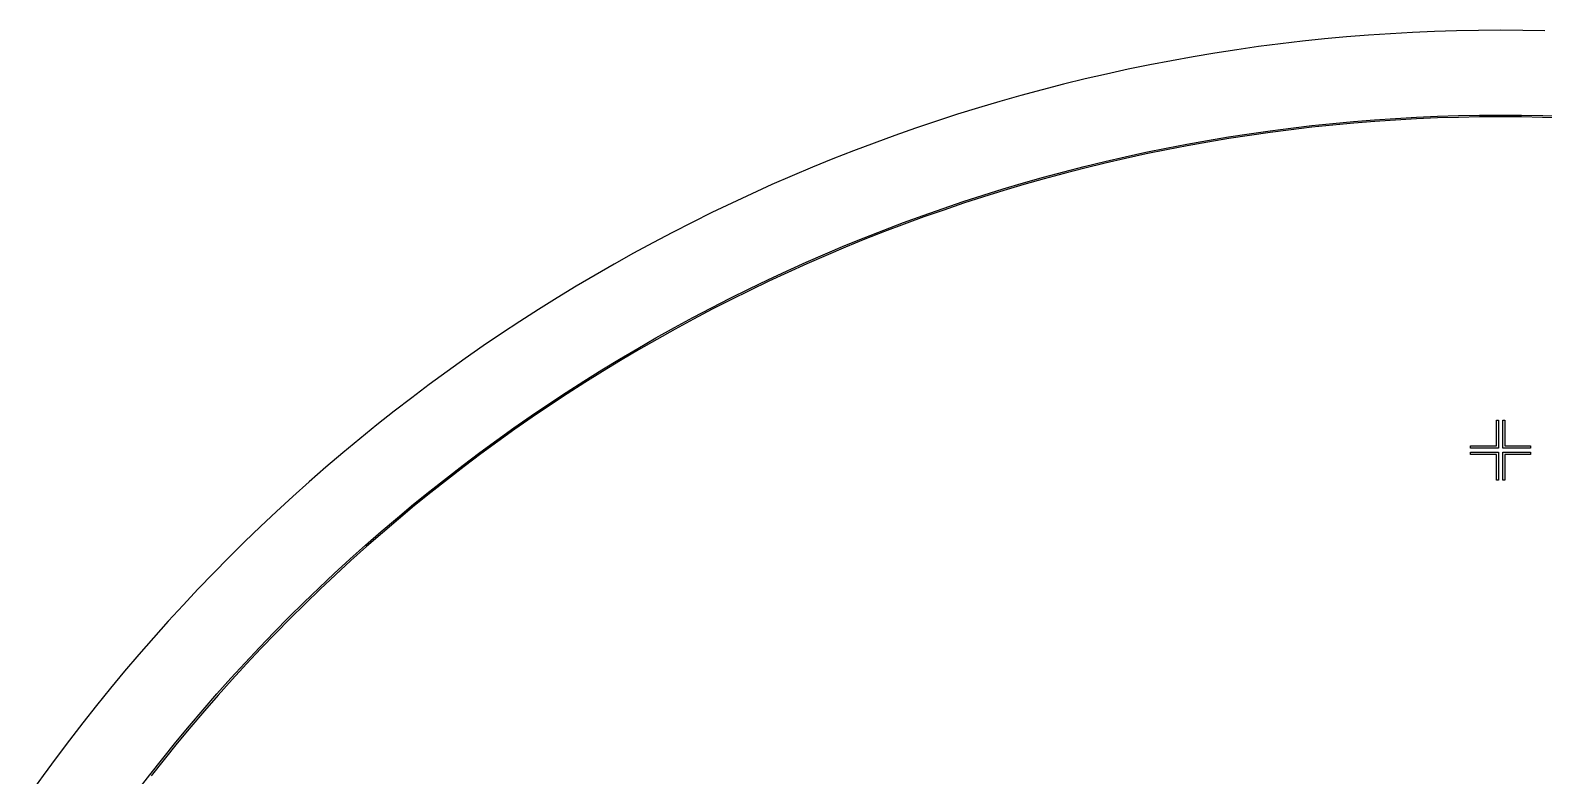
# Model space of a CAD drawing. Extents: x -18 to 85, y -20 to 85.
# Drawn here: x -10.67 to 33.51, y 63 to 84.75 of the extents above; entities that cross this region are included whole.
import ezdxf

# ---------------------------------------------------------------- set-up
doc = ezdxf.new("R2010")
doc.units = 0

msp = doc.modelspace()

# ---------------------------------------------------------------- linework, layer by layer
for p, q in [((26.4633, 84.4301), (25.8234, 84.3552)), ((27.1041, 84.4972), (26.4633, 84.4301)), ((27.7457, 84.5564), (27.1041, 84.4972)), ((28.3879, 84.6077), (27.7457, 84.5564)), ((29.0307, 84.6512), (28.3879, 84.6077)), ((29.674, 84.6868), (29.0307, 84.6512)), ((30.3176, 84.7144), (29.674, 84.6868)), ((30.9616, 84.7342), (30.3176, 84.7144)), ((31.6058, 84.746), (30.9616, 84.7342)), ((32.25, 84.75), (31.6058, 84.746)), ((32.8942, 84.746), (32.25, 84.75)), ((33.5384, 84.7342), (32.8942, 84.746)), ((23.2745, 83.9771), (22.6404, 83.863)), ((23.91, 84.0833), (23.2745, 83.9771)), ((24.5467, 84.1818), (23.91, 84.0833)), ((25.1845, 84.2724), (24.5467, 84.1818)), ((25.8234, 84.3552), (25.1845, 84.2724)), ((21.3767, 83.6117), (20.7472, 83.4743)), ((22.0078, 83.7412), (21.3767, 83.6117)), ((22.6404, 83.863), (22.0078, 83.7412)), ((19.4935, 83.1766), (18.8696, 83.0163)), ((20.1195, 83.3293), (19.4935, 83.1766)), ((20.7472, 83.4743), (20.1195, 83.3293)), ((17.6277, 82.6726), (17.0101, 82.4894)), ((18.2476, 82.8482), (17.6277, 82.6726)), ((18.8696, 83.0163), (18.2476, 82.8482)), ((16.3947, 82.2986), (15.7817, 82.1002)), ((17.0101, 82.4894), (16.3947, 82.2986)), ((28.5699, 82.1395), (29.1824, 82.1808)), ((29.1824, 82.1808), (29.7954, 82.2147)), ((29.7954, 82.2147), (30.4087, 82.2411)), ((30.4106, 82.1911), (29.7979, 82.1648)), ((30.4087, 82.2411), (31.0223, 82.2599)), ((31.0236, 82.2099), (30.4106, 82.1911)), ((31.0223, 82.2599), (31.6361, 82.2712)), ((31.6367, 82.2212), (31.0236, 82.2099)), ((31.6361, 82.2712), (32.25, 82.275)), ((32.25, 82.225), (31.6367, 82.2212)), ((32.25, 82.275), (32.8639, 82.2712)), ((32.8633, 82.2212), (32.25, 82.225)), ((33.4764, 82.2099), (32.8633, 82.2212)), ((32.8639, 82.2712), (33.4777, 82.2599)), ((34.0894, 82.1911), (33.4764, 82.2099)), ((33.4777, 82.2599), (34.0913, 82.2411)), ((15.1712, 81.8944), (14.5633, 81.6811)), ((15.7817, 82.1002), (15.1712, 81.8944)), ((24.9098, 81.7336), (25.5176, 81.8199)), ((25.5243, 81.7704), (24.9171, 81.6841)), ((25.5176, 81.8199), (26.1264, 81.8988)), ((26.1325, 81.8492), (25.5243, 81.7704)), ((26.1264, 81.8988), (26.7361, 81.9702)), ((26.7417, 81.9205), (26.1325, 81.8492)), ((26.7361, 81.9702), (27.3467, 82.0341)), ((27.3516, 81.9843), (26.7417, 81.9205)), ((27.3467, 82.0341), (27.958, 82.0905)), ((27.9623, 82.0407), (27.3516, 81.9843)), ((27.958, 82.0905), (28.5699, 82.1395)), ((28.5736, 82.0896), (27.9623, 82.0407)), ((29.1855, 82.131), (28.5736, 82.0896)), ((29.7979, 82.1648), (29.1855, 82.131)), ((13.958, 81.4603), (13.3555, 81.2321)), ((14.5633, 81.6811), (13.958, 81.4603)), ((21.8893, 81.1903), (22.4906, 81.3138)), ((22.4906, 81.3138), (23.0934, 81.4298)), ((23.1026, 81.3807), (22.5004, 81.2647)), ((23.0934, 81.4298), (23.6976, 81.5385)), ((23.7062, 81.4892), (23.1026, 81.3807)), ((23.6976, 81.5385), (24.3031, 81.6398)), ((24.3111, 81.5904), (23.7062, 81.4892)), ((24.3031, 81.6398), (24.9098, 81.7336)), ((24.9171, 81.6841), (24.3111, 81.5904)), ((12.7559, 80.9966), (12.1591, 80.7537)), ((13.3555, 81.2321), (12.7559, 80.9966)), ((20.0949, 80.7758), (20.6913, 80.9213)), ((20.7029, 80.8727), (20.1071, 80.7273)), ((20.6913, 80.9213), (21.2895, 81.0595)), ((21.3004, 81.0107), (20.7029, 80.8727)), ((21.2895, 81.0595), (21.8893, 81.1903)), ((21.8996, 81.1414), (21.3004, 81.0107)), ((22.5004, 81.2647), (21.8996, 81.1414)), ((11.5654, 80.5035), (10.9748, 80.246)), ((12.1591, 80.7537), (11.5654, 80.5035)), ((18.3171, 80.2955), (18.9077, 80.4629)), ((18.921, 80.4147), (18.331, 80.2475)), ((18.9077, 80.4629), (19.5004, 80.623)), ((19.5131, 80.5746), (18.921, 80.4147)), ((19.5004, 80.623), (20.0949, 80.7758)), ((20.1071, 80.7273), (19.5131, 80.5746)), ((10.3875, 79.9813), (9.80336, 79.7094)), ((10.9748, 80.246), (10.3875, 79.9813)), ((17.1422, 79.9391), (17.7285, 80.1209)), ((17.743, 80.0731), (17.1573, 79.8915)), ((17.7285, 80.1209), (18.3171, 80.2955)), ((18.331, 80.2475), (17.743, 80.0731)), ((9.80336, 79.7094), (9.22266, 79.4304)), ((15.3971, 79.3507), (15.9764, 79.554)), ((15.9764, 79.554), (16.5581, 79.7501)), ((16.5738, 79.7027), (15.9926, 79.5067)), ((16.5581, 79.7501), (17.1422, 79.9391)), ((17.1573, 79.8915), (16.5738, 79.7027)), ((8.64542, 79.1443), (8.07173, 78.8511)), ((9.22266, 79.4304), (8.64542, 79.1443)), ((14.2463, 78.923), (14.8204, 79.1404)), ((14.8378, 79.0935), (14.2643, 78.8763)), ((14.8204, 79.1404), (15.3971, 79.3507)), ((15.4139, 79.3037), (14.8378, 79.0935)), ((15.9926, 79.5067), (15.4139, 79.3037)), ((8.07173, 78.8511), (7.50168, 78.5509)), ((13.1063, 78.4671), (13.6749, 78.6985)), ((13.6934, 78.6521), (13.1254, 78.4209)), ((13.6749, 78.6985), (14.2463, 78.923)), ((14.2643, 78.8763), (13.6934, 78.6521)), ((6.93536, 78.2437), (6.37285, 77.9296)), ((7.50168, 78.5509), (6.93536, 78.2437)), ((11.9778, 77.9833), (12.5406, 78.2287)), ((12.5406, 78.2287), (13.1063, 78.4671)), ((13.1254, 78.4209), (12.5603, 78.1827)), ((6.37285, 77.9296), (5.81424, 77.6086)), ((11.4181, 77.7311), (11.9778, 77.9833)), ((11.9981, 77.9376), (11.4389, 77.6857)), ((12.5603, 78.1827), (11.9981, 77.9376)), ((5.81424, 77.6086), (5.25961, 77.2807)), ((10.3082, 77.2062), (10.8616, 77.4721)), ((10.8829, 77.4269), (10.3302, 77.1613)), ((10.8616, 77.4721), (11.4181, 77.7311)), ((11.4389, 77.6857), (10.8829, 77.4269)), ((4.70905, 76.9461), (4.16263, 76.6048)), ((5.25961, 77.2807), (4.70905, 76.9461)), ((9.21156, 76.6542), (9.75819, 76.9335)), ((9.78069, 76.8889), (9.23459, 76.6098)), ((9.75819, 76.9335), (10.3082, 77.2062)), ((10.3302, 77.1613), (9.78069, 76.8889)), ((4.16263, 76.6048), (3.62044, 76.2568)), ((8.66838, 76.3681), (9.21156, 76.6542)), ((9.23459, 76.6098), (8.69196, 76.324)), ((3.62044, 76.2568), (3.08257, 75.9021)), ((7.59277, 75.7761), (8.12877, 76.0754)), ((8.15288, 76.0316), (7.61742, 75.7326)), ((8.12877, 76.0754), (8.66838, 76.3681)), ((8.69196, 76.324), (8.15288, 76.0316)), ((3.08257, 75.9021), (2.54909, 75.5409)), ((7.0605, 75.4702), (7.59277, 75.7761)), ((7.61742, 75.7326), (7.08568, 75.427)), ((2.02008, 75.1732), (1.49562, 74.799)), ((2.54909, 75.5409), (2.02008, 75.1732)), ((6.0074, 74.839), (6.53201, 75.1579)), ((6.55772, 75.115), (6.03363, 74.7965)), ((6.53201, 75.1579), (7.0605, 75.4702)), ((7.08568, 75.427), (6.55772, 75.115)), ((1.49562, 74.799), (0.9758, 74.4184)), ((5.48676, 74.5138), (6.0074, 74.839)), ((6.03363, 74.7965), (5.5135, 74.4716)), ((0.9758, 74.4184), (0.46068, 74.0314)), ((4.97012, 74.1822), (5.48676, 74.5138)), ((5.5135, 74.4716), (4.99739, 74.1403)), ((0.46068, 74.0314), (-0.04965, 73.6382)), ((3.94928, 73.5001), (4.45761, 73.8443)), ((4.48538, 73.8027), (3.97755, 73.4588)), ((4.45761, 73.8443), (4.97012, 74.1822)), ((4.99739, 74.1403), (4.48538, 73.8027)), ((-0.04965, 73.6382), (-0.55512, 73.2387)), ((3.44521, 73.1497), (3.94928, 73.5001)), ((3.97755, 73.4588), (3.474, 73.1088)), ((32.125, 72.625), (32.125, 73.375)), ((32.125, 73.375), (32.1875, 73.375)), ((32.1875, 73.375), (32.1875, 72.5625)), ((32.3125, 72.5625), (32.3125, 73.375)), ((32.3125, 73.375), (32.375, 73.375)), ((32.375, 73.375), (32.375, 72.625)), ((-0.55512, 73.2387), (-1.05565, 72.833)), ((2.94547, 72.7931), (3.44521, 73.1497)), ((3.474, 73.1088), (2.97476, 72.7526)), ((-1.05565, 72.833), (-1.55115, 72.4213)), ((2.45015, 72.4305), (2.94547, 72.7931)), ((2.97476, 72.7526), (2.47993, 72.3903)), ((31.375, 72.5625), (31.375, 72.625)), ((31.375, 72.625), (32.125, 72.625)), ((32.1875, 72.5625), (31.375, 72.5625)), ((33.125, 72.5625), (32.3125, 72.5625)), ((32.375, 72.625), (33.125, 72.625)), ((33.125, 72.625), (33.125, 72.5625)), ((-1.55115, 72.4213), (-2.04156, 72.0035)), ((1.47305, 71.687), (1.95932, 72.0617)), ((1.98959, 72.0219), (1.50381, 71.6476)), ((1.95932, 72.0617), (2.45015, 72.4305)), ((2.47993, 72.3903), (1.98959, 72.0219)), ((31.375, 72.375), (31.375, 72.4375)), ((31.375, 72.4375), (32.1875, 72.4375)), ((32.125, 72.375), (31.375, 72.375)), ((32.125, 71.625), (32.125, 72.375)), ((32.1875, 72.4375), (32.1875, 71.625)), ((32.3125, 71.625), (32.3125, 72.4375)), ((32.3125, 72.4375), (33.125, 72.4375)), ((33.125, 72.375), (32.375, 72.375)), ((32.375, 72.375), (32.375, 71.625)), ((33.125, 72.4375), (33.125, 72.375)), ((-2.52682, 71.5797), (-3.00684, 71.1499)), ((-2.04156, 72.0035), (-2.52682, 71.5797)), ((0.99141, 71.3064), (1.47305, 71.687)), ((1.50381, 71.6476), (1.02266, 71.2673)), ((32.1875, 71.625), (32.125, 71.625)), ((32.375, 71.625), (32.3125, 71.625)), ((-3.00684, 71.1499), (-3.48155, 70.7143)), ((0.51448, 70.9198), (0.99141, 71.3064)), ((1.02266, 71.2673), (0.5462, 70.8812)), ((-3.48155, 70.7143), (-3.95087, 70.273)), ((0.04233, 70.5275), (0.51448, 70.9198)), ((0.5462, 70.8812), (0.07452, 70.4892)), ((-3.95087, 70.273), (-4.41475, 69.8259)), ((-0.42497, 70.1294), (0.04233, 70.5275)), ((0.07452, 70.4892), (-0.3923, 70.0915)), ((-4.41475, 69.8259), (-4.87311, 69.3731)), ((-0.88734, 69.7255), (-0.42497, 70.1294)), ((-0.3923, 70.0915), (-0.85422, 69.6881)), ((-4.87311, 69.3731), (-5.32587, 68.9147)), ((-1.34473, 69.3161), (-0.88734, 69.7255)), ((-0.85422, 69.6881), (-1.31116, 69.279)), ((-1.79706, 68.901), (-1.34473, 69.3161)), ((-1.31116, 69.279), (-1.76303, 68.8644)), ((-5.32587, 68.9147), (-5.77296, 68.4509)), ((-2.24426, 68.4805), (-1.79706, 68.901)), ((-1.76303, 68.8644), (-2.20978, 68.4442)), ((-5.77296, 68.4509), (-6.21434, 67.9816)), ((-3.12302, 67.623), (-2.68626, 68.0544)), ((-2.68626, 68.0544), (-2.24426, 68.4805)), ((-2.20978, 68.4442), (-2.65135, 68.0186)), ((-6.21434, 67.9816), (-6.64993, 67.5068)), ((-3.55443, 67.1863), (-3.12302, 67.623)), ((-2.65135, 68.0186), (-3.08766, 67.5877)), ((-6.64993, 67.5068), (-7.07965, 67.0268)), ((-3.98045, 66.7443), (-3.55443, 67.1863)), ((-3.08766, 67.5877), (-3.51865, 67.1514)), ((-7.07965, 67.0268), (-7.50346, 66.5416)), ((-4.40103, 66.2971), (-3.98045, 66.7443)), ((-3.51865, 67.1514), (-3.94424, 66.7098)), ((-7.50346, 66.5416), (-7.92128, 66.0511)), ((-4.81607, 65.8447), (-4.40103, 66.2971)), ((-3.94424, 66.7098), (-4.3644, 66.263)), ((-7.92128, 66.0511), (-8.33304, 65.5556)), ((-5.22554, 65.3873), (-4.81607, 65.8447)), ((-4.3644, 66.263), (-4.77902, 65.8112)), ((-8.33304, 65.5556), (-8.73869, 65.0551)), ((-4.77902, 65.8112), (-5.18808, 65.3542)), ((-8.73869, 65.0551), (-9.13818, 64.5497)), ((-5.62936, 64.925), (-5.22554, 65.3873)), ((-5.18808, 65.3542), (-5.59151, 64.8923)), ((-9.13818, 64.5497), (-9.53143, 64.0393)), ((-6.02748, 64.4577), (-5.62936, 64.925)), ((-5.59151, 64.8923), (-5.98923, 64.4255)), ((-6.41985, 63.9855), (-6.02748, 64.4577)), ((-5.98923, 64.4255), (-6.3812, 63.9538)), ((-9.53143, 64.0393), (-9.9184, 63.5242)), ((-6.80638, 63.5086), (-6.41985, 63.9855)), ((-6.3812, 63.9538), (-6.76733, 63.4773)), ((-9.9184, 63.5242), (-10.299, 63.0044)), ((-7.18703, 63.0269), (-6.80638, 63.5086)), ((-6.76733, 63.4773), (-7.14761, 62.9962)), ((-10.299, 63.0044), (-10.6732, 62.4799)), ((-7.56174, 62.5407), (-7.18703, 63.0269))]:
    msp.add_line(p, q)

doc.saveas('drawing.dxf')
